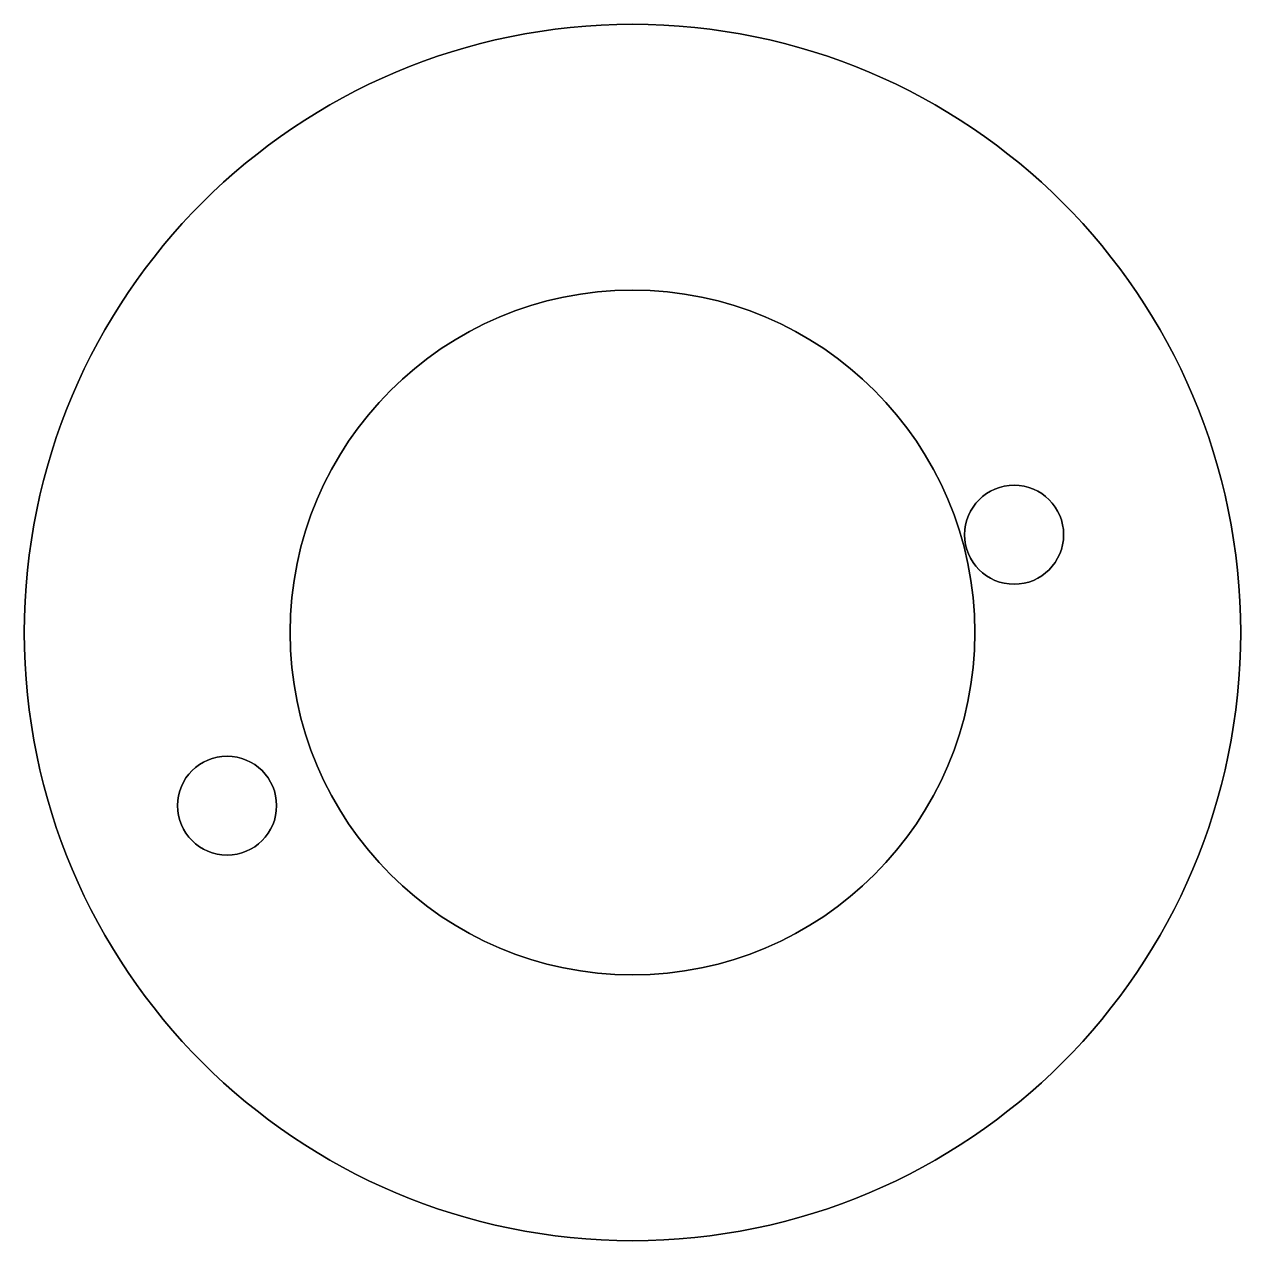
# Model space of a CAD drawing. Header units: millimetres. Extents: x -0.3 to 25.3, y -11.2 to 14.3.
import ezdxf

# ---------------------------------------------------------------- set-up
doc = ezdxf.new("R2010")
doc.units = ezdxf.units.MM
doc.layers.get('0').update_dxf_attribs({"linetype": 'CONTINUOUS'})

msp = doc.modelspace()

# ---------------------------------------------------------------- linework, layer by layer
at = {"extrusion": (0, 0, -1)}
for centre, radius in [((-12.5, 1.58), 12.75), ((-12.5, 1.58), 7.176), ((-20.5, 3.63), 1.038)]:
    msp.add_circle(centre, radius, dxfattribs=at)
for centre, radius in [((12.5, 1.58), 12.75), ((12.5, 1.58), 7.176), ((20.5, 3.63), 1.038), ((4, -2.05), 1.038)]:
    msp.add_circle(centre, radius)
at = {"extrusion": (0, -2.75457e-80, -1)}
msp.add_circle((-4, -2.05), 1.038, dxfattribs=at)

doc.saveas('drawing.dxf')
